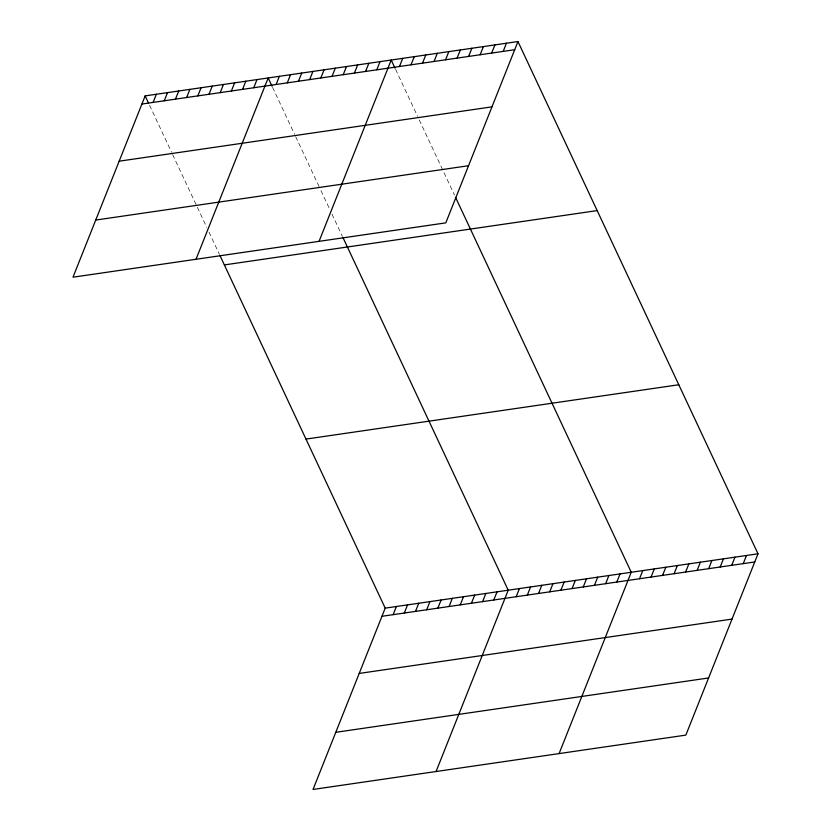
<?xml version="1.0" encoding="UTF-8"?>
<svg xmlns="http://www.w3.org/2000/svg" width="831" height="831" viewBox="0 0 831 831"><rect width="100%" height="100%" fill="white"/><g stroke="black" fill="none" stroke-linecap="round" stroke-linejoin="round"><path stroke-width="0.62" stroke-dasharray="4.16 3.12" d="M395.608 69.42L417.609 116.371M419.26 119.893L442.913 170.376M444.014 172.723L454.464 195.025M272.578 87.348L294.579 134.3M295.68 136.648L319.883 188.305M320.984 190.652L329.793 209.433M331.985 214.128L342.445 236.43M149.549 105.277L171.56 152.229M172.651 154.576L206.763 227.362M208.965 232.057L219.415 254.359"/><path stroke-width="1.25" d="M145.155 95.887L72.993 277.201L445.8 222.864L517.962 41.55L145.155 95.887L148.448 102.93M153.091 102.421L156.332 94.256M164.268 100.79L167.519 92.625M175.455 99.159L178.707 90.995M186.643 97.528L189.884 89.364M197.82 95.897L201.071 87.733M209.007 94.267L212.258 86.102M220.194 92.636L223.435 84.471M231.382 91.005L234.622 82.851M242.559 89.374L245.81 81.22M253.746 87.743L256.997 79.589M196.023 259.272L268.174 77.958L272.028 86.175M276.11 84.482L279.361 76.327M287.297 82.851L290.549 74.697M298.485 81.22L301.726 73.066M309.662 79.599L312.913 71.435M320.849 77.969L324.1 69.804M332.036 76.338L335.277 68.173M343.224 74.707L346.465 66.542M354.401 73.076L357.652 64.911M365.588 71.445L368.839 63.281M376.775 69.814L380.016 61.65M319.052 241.343L391.204 60.029L395.057 68.246M399.482 66.501L402.723 58.347M411.002 64.828L414.254 56.664M422.522 63.146L425.773 54.981M434.052 61.463L437.293 53.309M445.572 59.79L448.823 51.626M457.092 58.108L460.343 49.943M468.622 56.425L471.863 48.271M480.141 54.753L483.393 46.588M491.661 53.07L494.912 44.905M503.191 51.387L506.432 43.233M219.966 255.533L385.2 608.136L313.038 789.45L685.845 735.113L758.007 553.799L517.962 41.55M393.136 614.66L396.377 606.505M404.323 613.029L407.564 604.875M415.5 611.398L418.751 603.244M426.687 609.767L429.939 601.613M437.875 608.136L441.116 599.982M449.052 606.516L452.303 598.351M460.239 604.885L463.49 596.72M471.426 603.254L474.667 595.089M482.614 601.623L485.855 593.459M493.791 599.992L497.042 591.828M436.067 771.521L508.219 590.197L342.995 237.604M516.165 596.731L519.406 588.566M527.342 595.1L530.594 586.946M538.53 593.469L541.781 585.315M549.717 591.838L552.958 583.684M560.894 590.207L564.145 582.053M572.081 588.577L575.332 580.422M583.269 586.946L586.509 578.792M594.456 585.315L597.697 577.161M605.633 583.694L608.884 575.53M616.82 582.064L620.071 573.899M559.097 753.592L631.248 572.268L455.565 197.373M639.527 578.75L642.779 570.596M651.047 577.067L654.298 568.913M662.577 575.395L665.818 567.23M674.097 573.712L677.348 565.547M685.617 572.029L688.868 563.875M697.147 570.357L700.388 562.192M708.666 568.674L711.907 560.51M720.186 566.991L723.437 558.837M731.716 565.319L734.957 557.154M743.236 563.636L746.477 555.472M141.904 104.041L514.711 49.715M119.165 161.193L491.973 106.856M95.731 220.059L468.539 165.722M224.37 264.923L597.177 210.596M305.985 439.09L678.792 384.753M385.2 608.136L758.007 553.799M381.948 616.29L754.756 561.953M359.21 673.432L732.018 619.095M335.786 732.308L708.594 677.971"/></g></svg>
